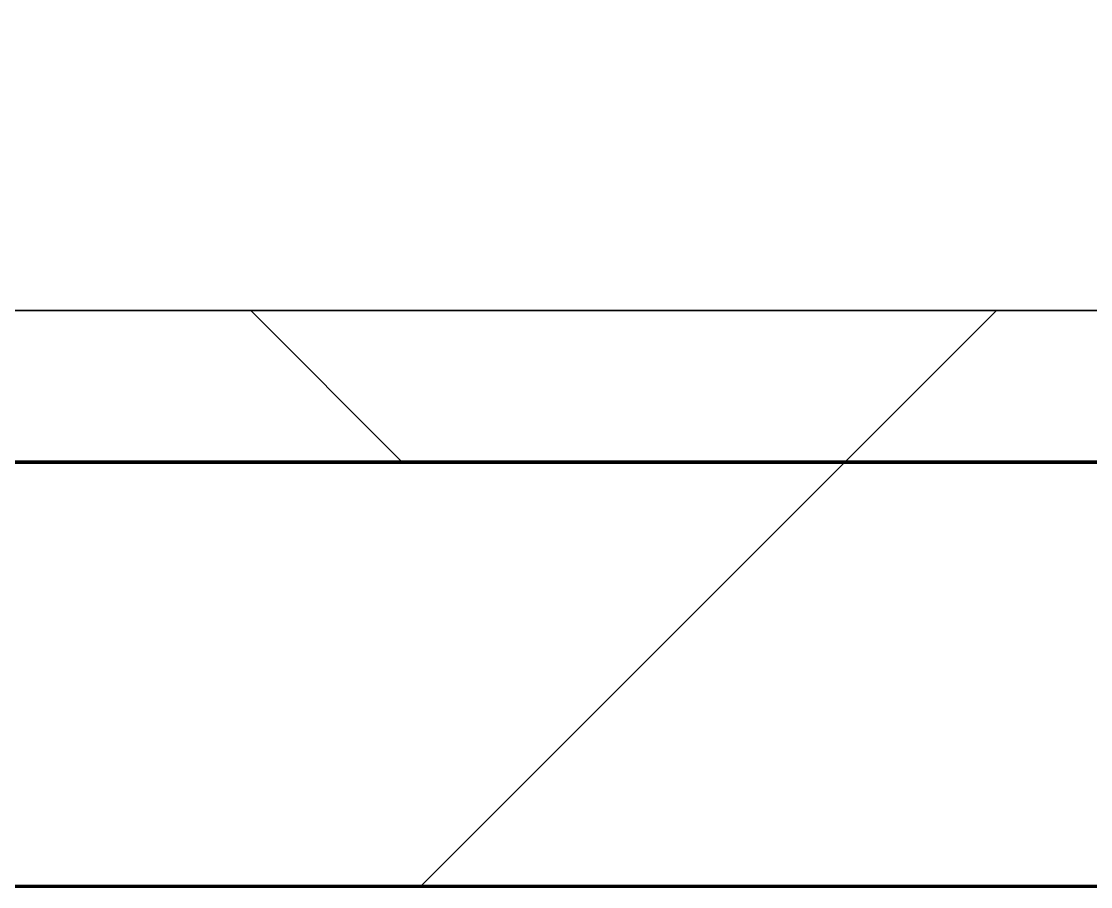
# Model space of a CAD drawing. Header units: millimetres. Extents: x -726012 to -647389, y -20772 to 18805.
# Drawn here: x -700658.4 to -700305.7, y -3460.9 to -3175.6 of the extents above; entities that cross this region are included whole.
import ezdxf
from ezdxf.xclip import XClip

# ---------------------------------------------------------------- set-up
doc = ezdxf.new("R2010")
doc.units = ezdxf.units.MM
doc.header["$XCLIPFRAME"] = 0
for name, color, linetype, lineweight in [('A-GLAZ-CURT', 2, 'Continuous', 9), ('A-WALL', 5, 'Continuous', 35), ('A-WALL-FNSH', 2, 'Continuous', 35), ('A-WALL-PATT', 1, 'Continuous', 35)]:
    doc.layers.add(name, color=color, linetype=linetype, lineweight=lineweight)
doc.layers.add('A11_ALU.SOLID SHEET', color=2, linetype='Continuous')

# ---------------------------------------------------------------- blocks, each defined once
blk = doc.blocks.new('PPLS-PP19_Custom Tile Pattern - Custom Tile Pattern-V160-4233-01 ENLARGED MULTI-PURPOSE LEVEL - REFLECTED CEILING PLAN - SHEET 4')
at = {"layer": 'A-GLAZ-CURT'}
for p, q in [((-300, 0), (300, 0)), ((300, 0), (-300, 0)), ((230.06, 0), (300, 0)), ((-300, -50), (300, -50)), ((300, -50), (-300, -50))]:
    blk.add_line(p, q, dxfattribs=at)
for points, knots in [([(300, 0), (286.53, 0), (254.22, 0), (207.11, 0), (177.41, 0), (159.34, 0), (158.33, 0), (158.3, 0)], [-285.253232, -285.253232, -285.253232, -285.253232, -244.693688, -187.987675, -143.776725, -129.632772, -123.352749, -123.352749, -123.352749, -123.352749]), ([(247.1, 0), (246.76, 0), (245.04, 0), (238.34, 0), (226.56, 0), (221.1, 0), (200.27, 0), (182.99, 0), (174.27, 0), (169.67, 0), (168.99, 0)], [-9649.085549, -9649.085549, -9649.085549, -9649.085549, -9581.591397, -9406.094246, -9221.510254, -9016.44624, -8717.832359, -8253.978395, -8152.463617, -8069.855175, -8069.855175, -8069.855175, -8069.855175]), ([(171.51, 0), (176.48, 0), (193.23, 0), (201.73, 0), (208.81, 0), (213.9, 0), (241.96, 0), (266.73, 0), (281.71, 0), (291.71, 0), (296.52, 0), (297.86, 0), (298.09, 0)], [-7971.819559, -7971.819559, -7971.819559, -7971.819559, -7784.112253, -7606.717214, -7289.299508, -7042.621073, -6582.165592, -6068.460911, -5766.029927, -5566.724884, -5280.360606, -5199.253518, -5199.253518, -5199.253518, -5199.253518]), ([(172.88, 0), (173.46, 0), (177.57, 0), (185.98, 0), (208.82, 0), (219.42, 0), (230.06, 0)], [-69.385921, -69.385921, -69.385921, -69.385921, -65.295536, -41.623857, -24.459831, 0, 0, 0, 0]), ([(300, 0), (288.22, 0), (262, 0), (230.43, 0), (219.94, 0), (219.02, 0)], [-12528.858583, -12528.858583, -12528.858583, -12528.858583, -11905.454923, -11162.864862, -10856.732305, -10856.732305, -10856.732305, -10856.732305]), ([(219.9, 0), (220.86, 0), (227.84, 0), (242.06, 0), (246.54, 0), (246.96, 0)], [-10670.940496, -10670.940496, -10670.940496, -10670.940496, -10511.382485, -9925.173265, -9834.877357, -9834.877357, -9834.877357, -9834.877357]), ([(284.76, 0), (284.76, 0), (285.09, 0), (287.47, 0), (293.59, 0), (297.76, 0), (300, 0)], [-4110.630118, -4110.630118, -4110.630118, -4110.630118, -4053.389046, -3959.664717, -3862.421465, -3746.95702, -3746.95702, -3746.95702, -3746.95702]), ([(297.38, 0), (295.84, 0), (291.62, 0), (285.38, 0), (284.87, 0)], [-4803.172655, -4803.172655, -4803.172655, -4803.172655, -4358.271401, -4143.037883, -4143.037883, -4143.037883, -4143.037883])]:
    blk.add_open_spline(points, degree=3, knots=knots, dxfattribs=at)
blk = doc.blocks.new('PPLS-PP19_Custom Tile Pattern - Custom Tile Pattern-V161-4233-01 ENLARGED MULTI-PURPOSE LEVEL - REFLECTED CEILING PLAN - SHEET 4')
at = {"layer": 'A-GLAZ-CURT'}
for p, q in [((-300, 0), (-291.56, 0)), ((-300, 0), (300, 0)), ((300, 0), (-300, 0)), ((-293.07, 0), (-291.48, 0)), ((-291.48, 0), (-293.07, 0)), ((-289.41, 0), (-275.75, 0)), ((-275.75, 0), (-289.41, 0)), ((-222.32, 0), (-205, 0)), ((-205, 0), (-222.32, 0)), ((-300, -50), (300, -50)), ((300, -50), (-300, -50))]:
    blk.add_line(p, q, dxfattribs=at)
at = {"layer": 'A-GLAZ-CURT', "flags": 128}
for points in [[(-125.17, 0), (-128.55, 0), (-134.16, 0), (-140.03, 0), (-145.5, 0), (-150.63, 0), (-155.53, 0), (-160.27, 0), (-164.95, 0), (-169.65, 0), (-174.47, 0), (-179.49, 0), (-184.81, 0), (-190.44, 0), (-196.37, 0), (-202.58, 0), (-209.04, 0), (-215.73, 0), (-222.63, 0), (-229.72, 0), (-236.97, 0), (-244.39, 0), (-251.96, 0), (-259.67, 0), (-267.51, 0), (-275.48, 0), (-283.55, 0), (-291.73, 0), (-300, 0)], [(-290.53, 0), (-283.3, 0), (-275.2, 0), (-267.26, 0), (-259.45, 0), (-251.77, 0), (-244.2, 0), (-236.74, 0), (-229.36, 0), (-222.06, 0), (-214.83, 0), (-207.71, 0), (-200.76, 0), (-194.02, 0), (-187.54, 0), (-181.38, 0), (-175.58, 0), (-170.25, 0), (-165.64, 0), (-162.01, 0), (-159.53, 0), (-157.46, 0), (-154.52, 0)], [(-154, 0), (-149.42, 0), (-141.84, 0), (-132.81, 0), (-126.08, 0)]]:
    blk.add_lwpolyline(points, dxfattribs=at)
at = {"layer": 'A-GLAZ-CURT'}
for points, knots in [([(-300, 0), (-284.65, 0), (-236.57, 0), (-174.61, 0), (-129.95, 0), (-110.8, 0), (-99.5, 0), (-91.46, 0)], [-5323.127839, -5323.127839, -5323.127839, -5323.127839, -4502.809032, -2700.551212, -1002.059161, -460.363443, 0, 0, 0, 0]), ([(-85.54, 0), (-98.77, 0), (-135.61, 0), (-202.69, 0), (-262.56, 0), (-294.48, 0), (-300, 0)], [-18819.153055, -18819.153055, -18819.153055, -18819.153055, -17136.203329, -15131.813646, -13729.592194, -13439.944408, -13439.944408, -13439.944408, -13439.944408]), ([(-153.85, 0), (-155.56, 0), (-160.62, 0), (-174.02, 0), (-185.59, 0), (-209.77, 0), (-232.01, 0), (-255.22, 0), (-262.59, 0), (-264.9, 0), (-265.4, 0)], [-2387.321103, -2387.321103, -2387.321103, -2387.321103, -2237.412286, -2029.680487, -1755.085331, -1400.429864, -858.079193, -543.655514, -208.940337, 0, 0, 0, 0]), ([(-258.6, 0), (-257.91, 0), (-254.26, 0), (-241.25, 0), (-225.99, 0), (-213.1, 0), (-200.2, 0), (-185.8, 0), (-171.77, 0), (-158.7, 0), (-157.22, 0)], [-5722.54675, -5722.54675, -5722.54675, -5722.54675, -5657.471696, -5413.335975, -5017.494783, -4832.723979, -4666.091899, -4349.945572, -4000.813434, -3840.635403, -3840.635403, -3840.635403, -3840.635403]), ([(-133.82, 0), (-135.51, 0), (-137.8, 0), (-149.31, 0), (-162.01, 0), (-177.91, 0), (-199.46, 0), (-216.65, 0), (-231.26, 0), (-233.46, 0), (-234, 0)], [-2731.647847, -2731.647847, -2731.647847, -2731.647847, -2418.507304, -2308.929706, -2113.765672, -1763.376603, -1422.553702, -978.033455, -846.069444, -682.911962, -682.911962, -682.911962, -682.911962]), ([(-233.49, 0), (-233.44, 0), (-232.38, 0), (-230.74, 0), (-225.3, 0), (-223.63, 0)], [-455.274641, -455.274641, -455.274641, -455.274641, -440.605512, -119.536984, 0, 0, 0, 0]), ([(-223.63, 0), (-219.39, 0), (-206.17, 0), (-188.58, 0), (-169.02, 0), (-152.12, 0), (-136.84, 0), (-127.33, 0), (-124.19, 0), (-123.43, 0), (-123.28, 0)], [-5463.295695, -5463.295695, -5463.295695, -5463.295695, -5161.076232, -4739.070012, -4465.409639, -4149.119819, -3839.893365, -3647.167523, -3488.92562, -3439.852845, -3439.852845, -3439.852845, -3439.852845]), ([(-137.88, 0), (-140.56, 0), (-147.66, 0), (-147.68, 0), (-152.76, 0), (-153.74, 0)], [-3187.727384, -3187.727384, -3187.727384, -3187.727384, -2919.378265, -2477.344047, -2390.795538, -2390.795538, -2390.795538, -2390.795538]), ([(-152.35, 0), (-151.03, 0), (-147.71, 0), (-143.57, 0), (-138.62, 0)], [-3494.978217, -3494.978217, -3494.978217, -3494.978217, -3371.022232, -3227.460399, -3227.460399, -3227.460399, -3227.460399]), ([(-118.78, 0), (-121.86, 0), (-126.28, 0), (-136.96, 0), (-147.46, 0), (-150.03, 0), (-150.57, 0)], [-5938.474035, -5938.474035, -5938.474035, -5938.474035, -5700.061948, -5508.838257, -5298.784692, -5196.16478, -5196.16478, -5196.16478, -5196.16478]), ([(-150.34, 0), (-150.07, 0), (-147.75, 0), (-142.6, 0), (-127.26, 0), (-107.3, 0), (-90.42, 0), (-75.26, 0), (-68.41, 0), (-65.12, 0), (-63.63, 0)], [-4948.728362, -4948.728362, -4948.728362, -4948.728362, -4883.323924, -4440.880425, -4054.690705, -3793.097032, -3402.597032, -3144.956779, -3050.982048, -2969.237017, -2969.237017, -2969.237017, -2969.237017]), ([(-26.75, 0), (-27.82, 0), (-36.18, 0), (-53.55, 0), (-78.2, 0), (-110.94, 0), (-130.52, 0), (-147.74, 0), (-149.07, 0)], [-8718.362214, -8718.362214, -8718.362214, -8718.362214, -8532.293389, -8073.216054, -7508.296369, -7004.680444, -6449.282163, -6277.220794, -6277.220794, -6277.220794, -6277.220794]), ([(-148.23, 0), (-146.94, 0), (-140.15, 0), (-137.28, 0), (-133.93, 0), (-128.78, 0), (-126.5, 0)], [-6162.058746, -6162.058746, -6162.058746, -6162.058746, -6017.569127, -5560.701257, -5364.112219, -5231.017328, -5231.017328, -5231.017328, -5231.017328]), ([(-86.16, 0), (-91.37, 0), (-104.13, 0), (-122.65, 0), (-139.03, 0), (-146.11, 0), (-146.95, 0)], [-1681.3698, -1681.3698, -1681.3698, -1681.3698, -1374.161226, -945.742622, -741.901385, -489.130243, -489.130243, -489.130243, -489.130243]), ([(-146.69, 0), (-146.59, 0), (-145.49, 0), (-135.69, 0), (-128.29, 0), (-125.15, 0)], [-420.34245, -420.34245, -420.34245, -420.34245, -406.956646, -290.263673, 0, 0, 0, 0]), ([(-127.41, 0), (-131.63, 0), (-133.16, 0), (-134.09, 0), (-134.15, 0)], [-8540.990293, -8540.990293, -8540.990293, -8540.990293, -8266.114998, -8246.473386, -8246.473386, -8246.473386, -8246.473386]), ([(-134.15, 0), (-133.32, 0), (-130.31, 0), (-117.33, 0), (-97.39, 0), (-87.72, 0), (-85.53, 0)], [-7657.439573, -7657.439573, -7657.439573, -7657.439573, -7293.749979, -6839.55839, -6236.997189, -6047.430776, -6047.430776, -6047.430776, -6047.430776]), ([(-120.13, 0), (-120.14, 0), (-120.24, 0), (-121.3, 0), (-129.25, 0), (-133.82, 0)], [-2933.992132, -2933.992132, -2933.992132, -2933.992132, -2920.575025, -2840.280255, -2731.647847, -2731.647847, -2731.647847, -2731.647847]), ([(-113.43, 0), (-113.44, 0), (-113.96, 0), (-119.73, 0), (-125.43, 0), (-127.03, 0), (-127.41, 0)], [-328.499627, -328.499627, -328.499627, -328.499627, -282.672656, -98.539552, -24.539552, 0, 0, 0, 0]), ([(-126.5, 0), (-122.44, 0), (-108.71, 0), (-95.41, 0), (-86.43, 0), (-85.55, 0)], [-5231.017328, -5231.017328, -5231.017328, -5231.017328, -4994.692869, -4542.524482, -4493.072472, -4493.072472, -4493.072472, -4493.072472]), ([(-125.15, 0), (-124.93, 0), (-121.96, 0), (-113.01, 0), (-98.9, 0), (-85.29, 0), (-71.67, 0), (-65.93, 0), (-65.07, 0)], [-3362.7396, -3362.7396, -3362.7396, -3362.7396, -3342.215224, -3074.362186, -2902.289527, -2605.247022, -2322.099534, -2241.8264, -2241.8264, -2241.8264, -2241.8264]), ([(-122.08, 0), (-122.01, 0), (-121.69, 0), (-121.2, 0), (-120.88, 0)], [-3136.336417, -3136.336417, -3136.336417, -3136.336417, -3110.304437, -3035.164275, -3035.164275, -3035.164275, -3035.164275]), ([(-85.54, 0), (-92.62, 0), (-102.13, 0), (-114.02, 0), (-117.28, 0), (-118.78, 0)], [-606.27197, -606.27197, -606.27197, -606.27197, -229.489605, -116.330425, 0, 0, 0, 0]), ([(-117.74, 0), (-117.19, 0), (-114.78, 0), (-113.43, 0), (-113.43, 0)], [-821.249067, -821.249067, -821.249067, -821.249067, -394.672656, -330.879064, -330.879064, -330.879064, -330.879064]), ([(-85.84, 0), (-94.42, 0), (-108.04, 0), (-116.56, 0), (-117.56, 0)], [-2135.247573, -2135.247573, -2135.247573, -2135.247573, -1433.981041, -985.49888, -985.49888, -985.49888, -985.49888]), ([(-115.82, 0), (-114.96, 0), (-110.41, 0), (-96.78, 0), (-71.33, 0), (-42.53, 0), (-12.78, 0), (4.23, 0), (9.64, 0), (10.14, 0), (10.18, 0)], [-5724.064692, -5724.064692, -5724.064692, -5724.064692, -5430.283136, -5103.229623, -4799.173296, -4065.652676, -3589.737505, -3285.047089, -3066.359526, -3044.715262, -3044.715262, -3044.715262, -3044.715262]), ([(-85.91, 0), (-89.43, 0), (-98.37, 0), (-112.01, 0), (-114.94, 0), (-115.63, 0)], [-974.308884, -974.308884, -974.308884, -974.308884, -789.402658, -501.969187, -243.577221, -243.577221, -243.577221, -243.577221]), ([(-91.46, 0), (-90.09, 0), (-88.3, 0), (-86.44, 0), (-86.09, 0)], [-19832.387487, -19832.387487, -19832.387487, -19832.387487, -19753.885894, -19735.532288, -19735.532288, -19735.532288, -19735.532288]), ([(-85.55, 0), (-81.97, 0), (-76.98, 0), (-72.73, 0), (-72.64, 0), (-72.64, 0)], [-19726.297373, -19726.297373, -19726.297373, -19726.297373, -19541.04734, -19478.625389, -19471.062469, -19471.062469, -19471.062469, -19471.062469]), ([(-36.62, 0), (-36.62, 0), (-40.35, 0), (-44.32, 0), (-58.97, 0), (-76.36, 0), (-84.94, 0), (-85.55, 0)], [-4069.478503, -4069.478503, -4069.478503, -4069.478503, -3858.647035, -3538.256648, -2842.901703, -2193.204658, -2143.240872, -2143.240872, -2143.240872, -2143.240872]), ([(-63.96, 0), (-64.13, 0), (-72.29, 0), (-80.23, 0), (-85.55, 0)], [-2171.769325, -2171.769325, -2171.769325, -2171.769325, -2007.031671, -1693.413575, -1693.413575, -1693.413575, -1693.413575]), ([(-18.17, 0), (-21.02, 0), (-28.43, 0), (-40, 0), (-56.24, 0), (-71.9, 0), (-81.21, 0), (-85.55, 0)], [-2313.983599, -2313.983599, -2313.983599, -2313.983599, -2125.455881, -1792.521578, -1466.981642, -1208.454564, -980.553698, -980.553698, -980.553698, -980.553698]), ([(-85.19, 0), (-81.48, 0), (-72.19, 0), (-62.74, 0), (-60.36, 0), (-59.97, 0)], [-6037.596586, -6037.596586, -6037.596586, -6037.596586, -5713.340575, -5140.470607, -5006.787413, -5006.787413, -5006.787413, -5006.787413]), ([(-85.05, 0), (-76.57, 0), (-62.9, 0), (-54.4, 0), (-48.53, 0), (-30.79, 0), (-18.03, 0), (8.61, 0), (15.02, 0), (22.91, 0), (31, 0), (39.04, 0), (51.19, 0), (58.74, 0), (61.34, 0), (61.45, 0)], [-4483.729138, -4483.729138, -4483.729138, -4483.729138, -4008.285538, -3689.699207, -3546.54457, -3315.260113, -2864.387349, -2439.246196, -2084.094819, -1956.422387, -1818.904206, -1645.594513, -1443.202566, -1228.752106, -1120.932285, -1120.932285, -1120.932285, -1120.932285]), ([(-36.33, 0), (-36.43, 0), (-37.27, 0), (-45.02, 0), (-46.13, 0), (-60.59, 0), (-74.4, 0), (-82.57, 0), (-84.85, 0)], [-1855.773136, -1855.773136, -1855.773136, -1855.773136, -1810.870157, -1672.078046, -1405.135169, -1060.00838, -740.068933, -618.591045, -618.591045, -618.591045, -618.591045]), ([(-72.93, 0), (-75.51, 0), (-79.51, 0), (-83.94, 0), (-84.49, 0)], [-19442.345229, -19442.345229, -19442.345229, -19442.345229, -18935.241197, -18863.835505, -18863.835505, -18863.835505, -18863.835505]), ([(-29.03, 0), (-33.97, 0), (-43.74, 0), (-56.37, 0), (-71.66, 0), (-77.83, 0), (-82.66, 0), (-83.28, 0), (-83.28, 0)], [-2680.714891, -2680.714891, -2680.714891, -2680.714891, -2413.671296, -2161.752162, -2006.592567, -1646.621388, -1424.436217, -1393.971743, -1393.971743, -1393.971743, -1393.971743]), ([(-83.28, 0), (-83.28, 0), (-82.91, 0), (-76.14, 0), (-62.97, 0), (-48.14, 0), (-36.49, 0), (-33.57, 0), (-29.94, 0), (-28.57, 0)], [-1393.4169, -1393.4169, -1393.4169, -1393.4169, -1353.722004, -1274.333717, -1073.56893, -651.549973, -296.515819, -83.513472, 0, 0, 0, 0]), ([(-66.39, 0), (-66.39, 0), (-63.63, 0), (-53.63, 0), (-34.42, 0), (-29.82, 0), (-29.19, 0)], [-2493.31794, -2493.31794, -2493.31794, -2493.31794, -2315.303971, -1809.437387, -963.711516, -666.19313, -666.19313, -666.19313, -666.19313]), ([(31.18, 0), (25.97, 0), (11.99, 0), (-16.92, 0), (-47.42, 0), (-65.77, 0), (-66.37, 0), (-66.38, 0)], [-4496.803627, -4496.803627, -4496.803627, -4496.803627, -4222.080604, -3745.412743, -2981.410125, -2542.574734, -2498.224237, -2498.224237, -2498.224237, -2498.224237]), ([(-63.63, 0), (-61.49, 0), (-57.39, 0), (-54.49, 0), (-45.2, 0), (-40.79, 0), (-40.46, 0), (-40.44, 0)], [-2969.237017, -2969.237017, -2969.237017, -2969.237017, -2851.217951, -2734.127174, -2474.780881, -2410.990208, -2350.645972, -2350.645972, -2350.645972, -2350.645972]), ([(-58.83, 0), (-58.37, 0), (-57.29, 0), (-54.23, 0), (-46.33, 0), (-42.62, 0), (-41.76, 0)], [-4859.52896, -4859.52896, -4859.52896, -4859.52896, -4680.891996, -4469.85053, -4321.566175, -4270.495146, -4270.495146, -4270.495146, -4270.495146]), ([(-51.83, 0), (-51.83, 0), (-51.78, 0), (-47.4, 0), (-46.01, 0), (-40.22, 0), (-36.78, 0)], [-632.814994, -632.814994, -632.814994, -632.814994, -627.965721, -508.377888, -260.442412, 0, 0, 0, 0]), ([(50.25, 0), (45.19, 0), (36, 0), (24.07, 0), (12.82, 0), (-2.9, 0), (-20.62, 0), (-32.81, 0), (-44.85, 0), (-51.43, 0), (-51.79, 0)], [-2579.643523, -2579.643523, -2579.643523, -2579.643523, -2313.748533, -2106.613311, -1925.670641, -1617.263037, -1290.787923, -1039.307308, -819.71621, -644.910881, -644.910881, -644.910881, -644.910881]), ([(-41.76, 0), (-39.9, 0), (-37.72, 0), (-36.92, 0), (-36.77, 0)], [-4270.495146, -4270.495146, -4270.495146, -4270.495146, -4161.040818, -4106.245333, -4106.245333, -4106.245333, -4106.245333]), ([(-36.78, 0), (-32.43, 0), (-19.22, 0), (8.83, 0), (34.86, 0), (50.29, 0), (51.12, 0)], [-6191.144455, -6191.144455, -6191.144455, -6191.144455, -5862.463379, -5340.621928, -4573.028122, -4529.239322, -4529.239322, -4529.239322, -4529.239322]), ([(-36.29, 0), (-36.29, 0), (-34.66, 0), (-28.88, 0), (-26.95, 0), (-26.54, 0)], [-9150.272121, -9150.272121, -9150.272121, -9150.272121, -9057.163041, -8919.836787, -8834.607043, -8834.607043, -8834.607043, -8834.607043]), ([(30.82, 0), (29.27, 0), (20.14, 0), (3.54, 0), (-16.58, 0), (-34.76, 0), (-36.04, 0)], [-10462.034656, -10462.034656, -10462.034656, -10462.034656, -10363.088938, -9884.23066, -9424.652049, -9182.880979, -9182.880979, -9182.880979, -9182.880979]), ([(-33.34, 0), (-33.34, 0), (-32.93, 0), (-31.16, 0), (-30.52, 0)], [-2415.024266, -2415.024266, -2415.024266, -2415.024266, -2357.633367, -2323.618664, -2323.618664, -2323.618664, -2323.618664]), ([(-18.01, 0), (-18.14, 0), (-23.72, 0), (-30.57, 0), (-31.82, 0), (-32, 0)], [-3001.340775, -3001.340775, -3001.340775, -3001.340775, -2994.501669, -2698.150104, -2614.070998, -2614.070998, -2614.070998, -2614.070998]), ([(-30.76, 0), (-30.73, 0), (-29.99, 0), (-23.47, 0), (-15.75, 0), (-15.19, 0)], [-54176.191683, -54176.191683, -54176.191683, -54176.191683, -54157.274271, -53749.15266, -53717.791567, -53717.791567, -53717.791567, -53717.791567]), ([(-30.52, 0), (-27.11, 0), (-17.83, 0), (5.99, 0), (22.06, 0), (37.44, 0), (45.92, 0), (57.76, 0), (64.47, 0), (72.74, 0), (75.22, 0), (76.03, 0), (76.21, 0)], [-2323.618664, -2323.618664, -2323.618664, -2323.618664, -2142.497158, -1716.209403, -1206.526904, -1089.329421, -901.315459, -753.071572, -495.328968, -421.953223, -334.951786, -290.452333, -290.452333, -290.452333, -290.452333]), ([(-17.68, 0), (-18.14, 0), (-20.79, 0), (-25.97, 0), (-29.52, 0), (-30.21, 0)], [-54863.791857, -54863.791857, -54863.791857, -54863.791857, -54789.006179, -54461.685999, -54290.791712, -54290.791712, -54290.791712, -54290.791712]), ([(-28.98, 0), (-28.66, 0), (-27.39, 0), (-24.45, 0), (-22.56, 0)], [-166.548282, -166.548282, -166.548282, -166.548282, -102.06493, 0, 0, 0, 0]), ([(-28.57, 0), (-26.93, 0), (-22.69, 0), (-19.21, 0), (-17.54, 0)], [-5361.429781, -5361.429781, -5361.429781, -5361.429781, -5261.36855, -5162.858308, -5162.858308, -5162.858308, -5162.858308])]:
    blk.add_open_spline(points, degree=3, knots=knots, dxfattribs=at)
for points in [[(-39.84, 0), (-39.08, 0), (-38.11, 0), (-37.36, 0)], [(-18.19, 0), (-21.73, 0), (-25.36, 0), (-29.03, 0)]]:
    blk.add_open_spline(points, degree=3, dxfattribs=at)
blk = doc.blocks.new('*U885')
at = {"layer": 'A-GLAZ-CURT'}
for name, p in [('PPLS-PP19_Custom Tile Pattern - Custom Tile Pattern-V160-4233-01 ENLARGED MULTI-PURPOSE LEVEL - REFLECTED CEILING PLAN - SHEET 4', (-24600, 4270.45)), ('PPLS-PP19_Custom Tile Pattern - Custom Tile Pattern-V161-4233-01 ENLARGED MULTI-PURPOSE LEVEL - REFLECTED CEILING PLAN - SHEET 4', (-24000, 4270.45))]:
    blk.add_blockref(name, p, dxfattribs=at)
blk = doc.blocks.new('*U1287')
blk.add_lwpolyline([(21173.36, -580), (28210, -580), (28210, -6849.96), (45954.15, -6849.96), (45954.15, 600), (82995.06, 600), (83086.47, 650), (90052, 650), (90392, 990), (103159.16, 990), (103159.16, 4990), (21173.36, 4990), (21173.36, 3485.45), (21203.36, 3485.45), (21203.36, 925.54), (21173.36, 925.54), (21173.36, -580)])

msp = doc.modelspace()

# ---------------------------------------------------------------- hatches: boundary and pattern name
at = {"layer": 'A-WALL-PATT', "lineweight": 9}
h = msp.add_hatch(dxfattribs=at)
h.set_pattern_fill('FP_3', color=256, style=0, pattern_type=2)
h.set_pattern_definition([(45, (0, 0), (-212.13203, 212.13203), []), (135, (0, 0), (-212.13203, -212.13203), [])])
h.paths.add_polyline_path([(-698728.22, -3320.94), (-698728.22, -3270.94), (-701451.04, -3270.94), (-701339.13, -3320.94), (-699206.29, -3320.94)])
h.paths.add_polyline_path([(-703169.5, -3320.94), (-701449.44, -3320.94), (-701561.35, -3270.94), (-705051.04, -3270.94), (-704939.13, -3320.94), (-703306.16, -3320.94)])
h.paths.add_polyline_path([(-706586.05, -3320.94), (-705049.44, -3320.94), (-705161.35, -3270.94), (-716522.37, -3270.94), (-716522.37, -3320.94), (-706722.72, -3320.94)])
h = msp.add_hatch(dxfattribs=at)
h.set_pattern_fill('FP_4', color=256, style=0, pattern_type=2)
h.set_pattern_definition([(45, (0, 0), (-212.13203, 212.13203), [])])
h.paths.add_polyline_path([(-698678.22, -3460.94), (-698678.22, -3320.94), (-701339.13, -3320.94), (-701288.73, -3343.46), (-701284.96, -3341.28), (-701279.79, -3341.28), (-701273.71, -3345.94), (-701272.71, -3350.62), (-701207.37, -3379.81), (-701225.73, -3420.89), (-701449.44, -3320.94), (-704939.13, -3320.94), (-704888.73, -3343.46), (-704884.96, -3341.28), (-704879.79, -3341.28), (-704873.71, -3345.94), (-704872.71, -3350.62), (-704807.37, -3379.81), (-704825.73, -3420.89), (-705049.44, -3320.94), (-716522.37, -3320.94), (-716522.37, -3460.94), (-699206.29, -3460.94)])

# ---------------------------------------------------------------- linework, layer by layer
at = {"layer": 'A-WALL', "color": 7, "lineweight": 70}
for p, q in [((-701182.37, -3320.94), (-698728.22, -3320.94)), ((-698728.22, -3320.94), (-701182.37, -3320.94)), ((-698678.22, -3460.94), (-701182.37, -3460.94))]:
    msp.add_line(p, q, dxfattribs=at)
at = {"layer": 'A-WALL-FNSH', "color": 250}
msp.add_line((-701182.37, -3270.94), (-698728.22, -3270.94), dxfattribs=at)

# ---------------------------------------------------------------- block references
msp.add_blockref('*U885', (-676282.37, -7541.39))

# ---------------------------------------------------------------- next in the draw order: block references
at = {"layer": 'A11_ALU.SOLID SHEET'}
ref = msp.add_blockref('*U1287', (-744682.37, 3579.02), dxfattribs=at)
XClip(ref).set_block_clipping_path([(22516.8245944298, -23612.0000696909), (92487.8891097467, 7199.9972603897)])

doc.saveas('drawing.dxf')
